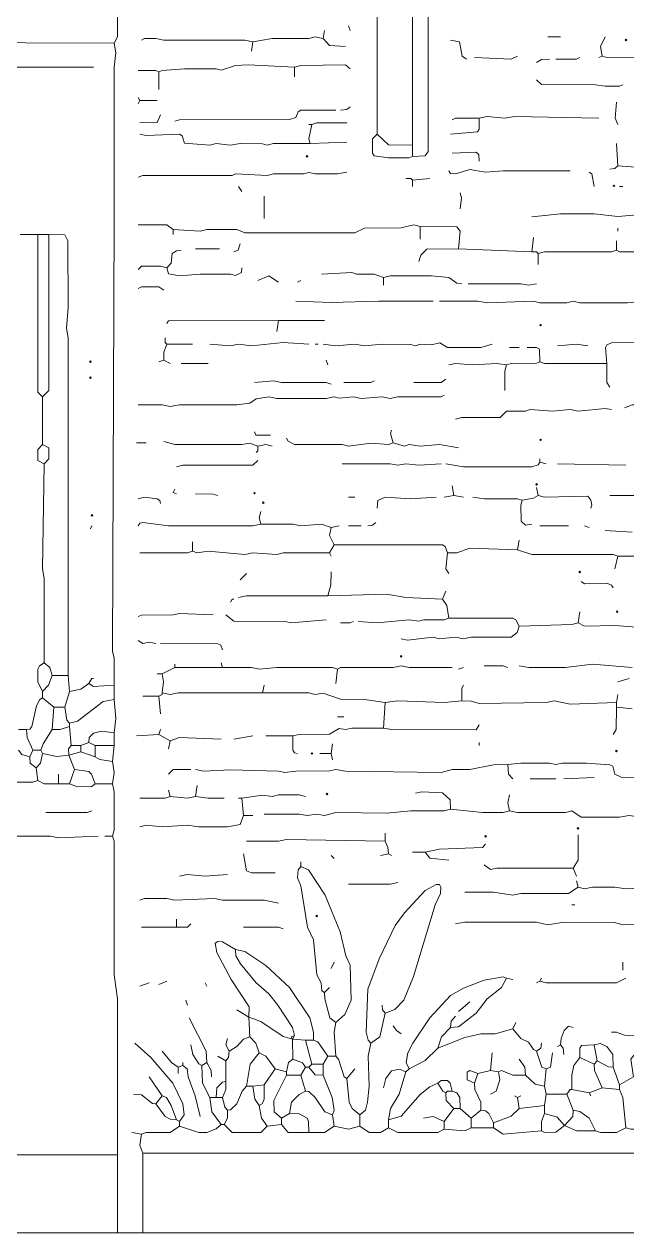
# Model space of a CAD drawing. Header units: millimetres. Extents: x 11 to 20000, y -4 to 8232.
# Drawn here: x 2581 to 4007, y -4 to 2858 of the extents above; entities that cross this region are included whole.
import ezdxf

# ---------------------------------------------------------------- set-up
doc = ezdxf.new("R2010")
doc.units = ezdxf.units.MM
for name, color, linetype, lineweight, true_color in [('ARCHITECTURE', 7, 'Continuous', 13, 0x000000), ('MASONRY_AND_ARCH', 7, 'Continuous', 13, 0x000000), ('PLANTING', 7, 'Continuous', 13, 0x000000)]:
    doc.layers.add(name, color=color, linetype=linetype, lineweight=lineweight, true_color=true_color)

msp = doc.modelspace()

# ---------------------------------------------------------------- linework, layer by layer
at = {"layer": 'ARCHITECTURE', "color": 7, "lineweight": 13, "true_color": 0x000000}
for points in [[(2794.11765, 2812.97161), (2801.65283, 2828.0543), (2801.65283, 2997.73756), (2797.88812, 3012.82025)], [(2794.11765, 2812.97161), (1953.2431, 2816.74208), (1938.15962, 2816.74208), (1923.07692, 2816.74208), (1621.41776, 2816.74208), (1598.79333, 2816.74208), (1210.40724, 2816.74208), (1191.55362, 2816.74208), (840.87489, 2816.73586), (822.02104, 2812.97783), (659.87941, 2812.82387), (648.56708, 2809.20034)], [(2794.11765, 2812.97161), (2797.88812, 2790.34717), (2794.12421, 2756.41029), (2794.11765, 2417.044), (2794.11765, 2398.19005), (2790.35373, 1372.54808), (2793.96934, 1357.46606), (2794.11765, 1293.36256)], [(2745.0983, 2756.41029), (1621.41776, 2756.4043), (1598.79333, 2752.63925), (1572.39819, 2756.41052), (1229.26086, 2756.4043), (1206.63643, 2752.63925), (1184.01199, 2756.4043), (1123.68032, 2752.63925), (976.62149, 2752.64548), (957.76765, 2756.40362), (916.28959, 2752.64548), (901.20656, 2756.26278), (837.10407, 2756.4043), (818.25045, 2752.64548), (795.62602, 2756.11425), (784.3138, 2752.78699), (720.2112, 2752.64548), (708.89898, 2756.41052)], [(2613.12217, 2360.48292), (2571.64378, 2360.48292)], [(2613.12217, 2360.48292), (2639.51708, 2360.48292)], [(2613.12217, 2360.48292), (2613.12217, 2107.84287), (2613.12217, 2085.21844), (2613.12217, 1987.17975), (2624.43439, 1975.86753)], [(2624.43439, 1975.86753), (2639.51731, 1990.95023), (2639.51708, 2360.48292)], [(2684.76595, 1315.98699), (2684.75939, 2115.38462), (2680.99548, 2138.00905), (2684.75939, 2187.02839), (2684.6181, 2345.39943), (2677.0767, 2359.27873), (2639.51708, 2360.48292)], [(2624.43439, 1975.86753), (2624.43439, 1862.74536)], [(2628.20486, 1817.49717), (2613.12217, 1825.04434), (2613.12217, 1832.57919), (2613.12217, 1851.43314), (2624.43439, 1862.74536)], [(2628.20486, 1817.49717), (2639.51731, 1828.80871), (2639.51731, 1847.66188), (2639.51731, 1855.19672), (2624.43439, 1862.74536)], [(2628.20486, 1346.15385), (2628.1983, 1546.00396), (2624.43439, 1568.62839), (2628.20486, 1817.49717)], [(2737.55656, 1662.89593), (2741.32704, 1670.43835)], [(2801.65939, 180.99548), (667.42081, 181.0017), (652.3379, 184.76527)], [(2801.65939, 180.99548), (2801.65939, -3.7707)], [(2861.99095, 184.76527), (7846.90894, 184.76527)], [(2861.99095, -3.7707), (2861.99095, 184.76527)], [(2801.65939, -3.7707), (2782.80543, -3.7707), (1251.88529, -3.7707), (1229.26086, -3.7707), (1025.64095, -3.7707), (980.39208, -3.7707), (961.53846, -3.7707), (614.63043, -3.7707)], [(2861.99095, -3.7707), (2824.28382, -3.7707), (2801.65939, -3.7707)], [(2861.99095, -3.7707), (2880.84491, -3.7707), (2907.23982, -3.7707), (3212.66968, -3.7707), (3235.29412, -3.7707), (3325.79186, -3.7707), (3348.41629, -3.7707), (3404.97738, -3.7707), (4615.38462, -3.7707)]]:
    msp.add_lwpolyline(points, dxfattribs=at)
for points in [[(2735.67115, 2058.82353), (2737.55656, 2060.70894), (2739.44197, 2058.82353), (2737.55656, 2056.93812)], [(2735.67115, 2021.11618), (2737.55656, 2023.00147), (2739.44197, 2021.11618), (2737.55656, 2019.23077)], [(2739.44197, 1694.94717), (2741.32726, 1696.83258), (2743.21267, 1694.94717), (2741.32726, 1693.06188)]]:
    msp.add_lwpolyline(points, close=True, dxfattribs=at)
at = {"layer": 'MASONRY_AND_ARCH', "color": 7, "lineweight": 13, "true_color": 0x000000}
for points in [[(3416.28959, 3061.84038), (3416.28959, 2598.03948)], [(3499.24581, 2571.64378), (3499.24581, 2590.49774), (3499.24581, 2639.51708), (3499.24581, 2892.15713), (3499.24581, 2907.23982)], [(3499.24593, 2545.24887), (3529.4052, 2546.45305), (3536.79842, 2556.56109), (3536.95328, 2620.66391), (3536.95328, 2631.97613), (3536.95328, 2647.05882), (3536.95328, 2895.9276), (3536.95328, 2907.23982)], [(3291.8552, 2843.13699), (3288.08439, 2824.28382)], [(3352.1871, 2843.13699), (3348.41629, 2854.44921)], [(3122.17195, 2816.74208), (3103.31833, 2820.50633), (2911.01063, 2820.51878), (2892.15679, 2824.2776), (2865.76833, 2824.13609), (2858.22048, 2820.51256)], [(3122.17195, 2816.74208), (3118.40113, 2794.11765)], [(3122.17195, 2816.74208), (3167.42081, 2824.13609), (3254.14774, 2824.43156), (3269.23077, 2828.04118), (3288.08439, 2824.28382)], [(3340.87489, 2805.42986), (3303.16742, 2807.68348), (3288.08439, 2824.28382)], [(3589.74367, 2820.51256), (3611.16369, 2816.58744), (3617.3362, 2782.81233), (3627.4509, 2775.26369)], [(3849.925, 2828.0543), (3819.75826, 2828.0543)], [(3947.9638, 2782.80543), (3944.34106, 2805.42986), (3955.50486, 2828.0543)], [(3646.30475, 2779.03495), (3733.03167, 2775.27059), (3748.11471, 2782.80543)], [(3838.61278, 2775.26369), (3887.62534, 2775.41143), (3895.17387, 2779.03495)], [(3947.9638, 2782.80543), (3940.42274, 2779.03495)], [(4057.31482, 2775.26369), (4042.23269, 2778.88722), (3959.27602, 2779.18269), (3947.9638, 2782.80543)], [(2899.69842, 2745.0983), (2892.15023, 2748.72104), (2850.67873, 2748.86878)], [(2899.69842, 2745.0983), (2907.24638, 2748.72104), (2960.03009, 2752.63303), (3035.44502, 2752.49152), (3046.75724, 2749.17115), (3080.69389, 2760.03326), (3110.85973, 2761.8526), (3220.21109, 2756.41052)], [(3220.21109, 2756.41052), (3235.29412, 2760.03326), (3340.87455, 2761.69785), (3352.1871, 2752.63925)], [(3220.21109, 2756.41052), (3220.21109, 2733.78609)], [(3823.52941, 2775.26369), (3804.67613, 2774.20735), (3793.36391, 2767.72274)], [(2899.69842, 2745.0983), (2899.69842, 2703.61991)], [(3996.98382, 2714.93213), (3989.43529, 2711.30939), (3955.50486, 2711.16165), (3932.88043, 2714.9259), (3804.67613, 2715.08676), (3793.36391, 2726.24434)], [(2854.44921, 2677.225), (2850.67873, 2684.76595)], [(2850.67873, 2669.68326), (2854.44921, 2677.225)], [(2895.9276, 2677.225), (2854.44921, 2677.225)], [(3352.1871, 2662.14152), (3344.63891, 2655.79842), (3329.56267, 2654.60057)], [(3981.90045, 2673.45373), (3979.33405, 2635.74661), (3985.67161, 2620.66391)], [(2903.469, 2643.28835), (2895.77296, 2625.63857), (2854.44921, 2624.43439)], [(3318.25045, 2654.60057), (3235.30068, 2654.44593), (3228.80916, 2650.67466), (3223.6198, 2636.94457), (3208.89887, 2632.12387), (2948.71821, 2631.96991), (2937.40566, 2628.20486)], [(3657.61697, 2635.74661), (3657.46233, 2609.35792), (3653.69152, 2603.01414), (3589.74367, 2598.03948)], [(3593.51425, 2631.97613), (3601.06244, 2635.59887), (3657.61697, 2635.74661)], [(3657.61697, 2635.74661), (3676.47059, 2639.36934), (3717.94864, 2635.75283), (3740.57308, 2639.51708), (3940.42274, 2635.74661)], [(3261.68937, 2620.66391), (3254.14774, 2620.66391)], [(3261.68937, 2620.66391), (3254.44389, 2586.72726), (3257.91855, 2575.41505)], [(3261.68937, 2620.66391), (3273.00158, 2624.28665), (3344.64548, 2624.43439)], [(3257.91855, 2575.41505), (3171.19163, 2575.40882), (3156.1086, 2571.94005), (3144.79638, 2575.26731), (3092.00611, 2575.40882), (3069.38167, 2571.64378), (3035.44502, 2575.40882), (3020.36199, 2571.94005), (2960.18473, 2576.61912), (2955.05509, 2594.11357), (2948.71131, 2597.88484), (2869.53269, 2594.26821), (2854.44921, 2598.03948)], [(3344.64548, 2579.18552), (3257.91855, 2575.41505)], [(3499.24593, 2545.24887), (3491.69774, 2541.62613), (3442.68484, 2541.48462), (3408.90294, 2546.45305), (3405.13201, 2552.79683), (3405.13201, 2586.72726), (3416.28959, 2598.03948)], [(3416.28959, 2598.03948), (3442.6914, 2572.84796), (3499.24581, 2571.64378)], [(3499.24593, 2545.24887), (3499.24581, 2571.64378)], [(3657.61697, 2533.93665), (3656.41256, 2549.01312), (3650.06878, 2555.3569), (3593.51425, 2552.79061)], [(3985.67161, 2522.62443), (3981.90045, 2575.41505)], [(4038.46154, 2518.85396), (4035.88824, 2466.06335), (4042.08428, 2424.58495), (4030.91357, 2406.93586), (3985.67161, 2403.15848), (3929.11052, 2409.35452), (3849.925, 2409.49604), (3782.05136, 2401.96052)], [(3985.67161, 2522.62443), (3978.12308, 2516.28066), (3966.81708, 2515.08269)], [(3985.67161, 2522.62443), (4038.46154, 2518.85396)], [(2850.67873, 2496.22952), (2861.99095, 2499.99378), (3073.15226, 2500), (3080.69389, 2503.77048), (3156.1086, 2500.00622), (3171.19163, 2503.62274), (3242.83552, 2503.91821), (3254.14774, 2507.3871), (3269.23077, 2503.91821), (3322.02104, 2503.7767), (3344.64548, 2507.54174)], [(3499.24593, 2488.68778), (3495.47511, 2492.45826), (3484.1629, 2492.45826)], [(3499.24593, 2488.68778), (3540.72398, 2492.45826)], [(3872.54943, 2511.31222), (3714.17805, 2511.306), (3672.69977, 2507.54796), (3634.99253, 2513.88484), (3601.05588, 2503.77738), (3589.89842, 2504.96844), (3585.97285, 2511.31222)], [(3917.7983, 2507.54174), (3924.14174, 2503.61584), (3929.11052, 2473.60509)], [(3095.7767, 2462.29287), (3088.23529, 2473.60509)], [(3499.24593, 2488.68778), (3499.24593, 2473.60509)], [(3996.98382, 2473.60509), (3989.44152, 2473.60509)], [(3148.56719, 2450.98066), (3148.56719, 2398.19005)], [(3612.3681, 2420.81448), (3615.84242, 2447.20939), (3612.3681, 2458.52161)], [(2850.67873, 2383.10735), (2918.55204, 2382.95271), (2933.63507, 2371.79514)], [(2933.63507, 2371.79514), (2997.73756, 2368.03699), (3012.82059, 2371.6474), (3084.46448, 2371.6405), (3103.31833, 2364.26029), (3363.49932, 2364.26029), (3386.12376, 2375.41097), (3472.85068, 2375.71403), (3503.01652, 2383.09423), (3518.09955, 2379.33609)], [(3608.59729, 2326.54627), (3612.21346, 2368.02387), (3604.81991, 2378.13201), (3518.09955, 2379.33609)], [(3518.09955, 2349.1707), (3518.09955, 2379.33609)], [(3985.67161, 2375.56561), (3985.67161, 2368.02387)], [(2933.63507, 2360.48292), (2933.63507, 2371.79514)], [(3785.82161, 2352.94118), (3782.05136, 2319.00452)], [(2918.55204, 2281.2974), (2928.66007, 2292.60962), (2931.06878, 2315.08552), (2941.17647, 2321.71867), (2952.48869, 2322.775)], [(3042.98643, 2326.54627), (2986.42534, 2326.54627)], [(3092.00611, 2337.85848), (3087.17896, 2322.92964), (3076.92308, 2319.00452)], [(3608.59729, 2326.54627), (3533.18258, 2325.34208), (3519.29751, 2311.46278), (3514.32873, 2296.38009)], [(3608.59729, 2326.54627), (3782.05136, 2319.00452)], [(3797.13382, 2315.23405), (3793.36391, 2319.00452), (3782.05136, 2319.00452)], [(3797.13382, 2315.23405), (3812.21719, 2318.9983), (3970.58824, 2319.15226), (3981.90045, 2322.775)], [(3981.90045, 2322.775), (3981.90045, 2345.39943)], [(4204.37364, 2322.775), (4193.06143, 2319.15226), (4140.27149, 2316.4319), (4106.33484, 2318.9983), (4091.25147, 2315.38869), (4072.39819, 2318.9983), (3989.44842, 2319.15226), (3981.90045, 2322.775)], [(3797.13382, 2288.83835), (3797.13382, 2315.23405)], [(2918.55204, 2281.2974), (2903.469, 2284.92014), (2858.22704, 2284.91324), (2850.67873, 2277.52613)], [(2918.55204, 2281.2974), (2922.4776, 2267.4181), (2948.71787, 2262.44344), (2997.73756, 2266.20769), (3069.38167, 2266.06618), (3080.69389, 2262.73959), (3095.47387, 2270.13292), (3095.7767, 2281.2974)], [(3133.48416, 2251.13122), (3159.87941, 2262.2819), (3182.50385, 2247.36075)], [(3284.3138, 2266.21391), (3355.95769, 2269.83744), (3367.26991, 2266.36165), (3408.74819, 2266.06618), (3431.37262, 2258.67296)], [(3616.13869, 2243.58948), (3604.82647, 2244.79367), (3585.97285, 2258.51833), (3544.4948, 2262.2957), (3446.45543, 2262.43722), (3431.37262, 2258.67296)], [(2911.01063, 2228.50679), (2899.69808, 2235.89389), (2858.22704, 2235.90079), (2850.67873, 2232.27726)], [(3227.75271, 2247.36075), (3235.29412, 2251.13122)], [(3431.37262, 2239.819), (3431.37262, 2258.67296)], [(3631.22172, 2243.58948), (3755.65611, 2243.58326), (3774.50973, 2239.8259), (3793.36391, 2243.58948)], [(3223.9819, 2202.11188), (3306.93824, 2199.53857), (3420.06041, 2202.11165), (3438.91403, 2202.11165), (3548.26538, 2202.11165)], [(4095.02262, 2198.34061), (4046.0026, 2202.10566), (4008.29604, 2198.34683), (3895.17387, 2198.34683), (3880.0905, 2201.95724), (3865.00713, 2198.48835), (3800.90498, 2198.34683), (3785.82161, 2201.96414), (3676.47059, 2198.34061), (3653.84615, 2202.11165), (3563.34842, 2202.11165)], [(3182.50385, 2156.86278), (2922.4776, 2155.66505), (2918.55204, 2149.32127)], [(3178.73303, 2130.46731), (3182.50385, 2156.86278)], [(3182.50385, 2156.86278), (3212.66968, 2156.86278), (3291.8552, 2156.86278)], [(2911.01063, 2062.594), (2911.15882, 2081.44796), (2918.55204, 2100.30192)], [(2914.78122, 2115.38462), (2914.78122, 2104.0724), (2918.55204, 2100.30192)], [(2978.88394, 2100.30192), (2918.55204, 2100.30192)], [(3020.36199, 2100.30192), (3069.38167, 2096.53066), (3088.23529, 2100.14729), (3118.40113, 2096.67839), (3193.81606, 2104.06618), (3254.14774, 2100.30192)], [(3276.77217, 2100.30192), (3269.23077, 2100.30192)], [(3687.78281, 2100.30192), (3661.38756, 2092.76018), (3582.20204, 2092.91482), (3564.18416, 2103.70373), (3544.4948, 2098.63032), (3518.09955, 2100.15419), (3506.78733, 2096.82692), (3495.47511, 2100.01256), (3427.60181, 2100.2957), (3386.12376, 2096.53688), (3363.49932, 2100.30192), (3318.25045, 2096.53688), (3288.08439, 2100.30192)], [(3751.88529, 2092.76018), (3729.26086, 2092.76018)], [(3800.90498, 2058.82353), (3799.70045, 2088.83507), (3793.35701, 2092.60554), (3770.73914, 2092.76018)], [(3842.38269, 2096.53066), (3887.63156, 2100.14729), (3914.02715, 2096.53066)], [(3959.27602, 2055.05305), (3955.80826, 2092.75396), (3959.43066, 2099.24548), (3970.58824, 2103.92398), (4166.66708, 2104.06618), (4181.74921, 2100.30192)], [(2911.01063, 2062.594), (2899.69842, 2058.82353)], [(2911.01063, 2062.594), (2926.09344, 2055.05305)], [(3299.39661, 2051.28179), (3295.62602, 2062.594)], [(2952.48869, 2055.05305), (3016.59118, 2055.05305)], [(3585.97285, 2051.28179), (3601.05588, 2055.05305), (3642.53394, 2051.28179), (3699.09502, 2054.89842), (3721.71946, 2051.28179)], [(3717.94864, 1990.95023), (3718.09672, 2036.1991), (3721.71946, 2051.28179)], [(3800.90498, 2058.82353), (3793.35701, 2055.20079), (3733.03167, 2054.90532), (3721.71946, 2051.28179)], [(3959.27602, 2055.05305), (3812.21719, 2055.05928), (3800.90498, 2058.82353)], [(3959.27602, 2055.05305), (3959.43066, 2009.80419), (3966.81708, 1998.49197)], [(3306.93824, 2006.03292), (3295.62568, 2009.65645), (3190.04525, 2009.81041), (3171.19163, 2013.56844), (3125.94276, 2009.80419)], [(3337.10407, 2009.80419), (3401.2, 2009.95192), (3408.74819, 2013.57466)], [(3503.01652, 2009.80419), (3567.11889, 2009.95882), (3578.43145, 2017.34514)], [(2850.67873, 1957.01357), (2907.23982, 1956.86584), (2926.09344, 1953.2431), (2948.71787, 1957.00735), (3084.46448, 1957.16131), (3114.63054, 1960.93869), (3129.71335, 1970.89219), (3159.87941, 1975.7129), (3178.73303, 1972.10249), (3295.62602, 1972.10249), (3314.47964, 1975.7129), (3325.79186, 1972.244), (3359.72851, 1975.57127), (3378.58213, 1972.09627), (3427.60181, 1975.86131), (3446.45543, 1972.10939), (3465.30928, 1975.86131), (3567.11267, 1976.01527), (3574.66063, 1979.63801)], [(3970.58824, 1945.70136), (3955.50486, 1948.27398), (3891.40271, 1941.944), (3872.54943, 1945.69514), (3831.07048, 1942.08552), (3778.28054, 1945.55362), (3766.96833, 1942.07862), (3721.86753, 1941.5621), (3706.63643, 1927.00204), (3616.13869, 1926.84118), (3601.05588, 1923.07692)], [(4057.31482, 1957.01357), (4019.60826, 1956.86516), (4000.75373, 1949.47183)], [(3125.94276, 1892.91075), (3129.41708, 1885.07353), (3163.65, 1885.3698)], [(3453.99706, 1866.51584), (3447.65328, 1889.13337), (3450.22624, 1896.68201)], [(2846.90826, 1866.51584), (2869.53269, 1866.51584)], [(3133.48416, 1858.9741), (3114.63054, 1866.3612), (3095.7767, 1862.75158), (2937.40566, 1862.75158), (2911.01063, 1870.28631)], [(3133.48416, 1858.9741), (3152.33778, 1862.73224), (3167.42081, 1858.9741)], [(3201.35747, 1877.82805), (3205.28303, 1870.42794), (3220.21109, 1862.89378), (3333.33326, 1862.73914), (3348.41629, 1859.27036), (3401.20656, 1866.3681), (3442.6845, 1862.75226), (3453.99706, 1866.51584)], [(3608.59729, 1855.20362), (3563.34842, 1862.73914), (3518.09955, 1858.98722), (3491.7043, 1862.59762), (3480.39208, 1859.27036), (3453.99706, 1866.51584)], [(3129.71335, 1843.8914), (3133.48416, 1847.66188), (3133.48416, 1858.9741)], [(2941.17647, 1809.95475), (2956.2595, 1813.71968), (3122.16538, 1813.87986), (3133.48416, 1825.03744)], [(3333.33326, 1817.49717), (3446.45543, 1817.49027), (3465.30928, 1813.73835), (3484.1629, 1817.49027), (3514.32873, 1814.02149), (3567.11923, 1817.49717)], [(3800.90498, 1821.26697), (3796.97986, 1814.77477), (3782.05136, 1809.96097), (3619.9095, 1809.96097), (3578.43145, 1817.49717)], [(3800.90498, 1821.26697), (3800.90498, 1828.80871)], [(3815.98835, 1817.49717), (3800.90498, 1821.26697)], [(4004.52489, 1813.72455), (3842.38269, 1817.49717)], [(2941.17647, 1745.85124), (2933.63507, 1749.62387), (2937.40566, 1757.16346)], [(2986.42534, 1745.85124), (3027.90339, 1745.70419), (3039.21561, 1742.08145)], [(3597.28507, 1742.08145), (3593.51425, 1764.70588)], [(3797.13382, 1742.08145), (3793.36391, 1760.93609)], [(2903.469, 1723.22681), (2902.26482, 1730.62149), (2895.92104, 1734.38575), (2865.76143, 1738.30407), (2850.67873, 1734.53903)], [(3348.41629, 1738.31165), (3363.49932, 1738.31165)], [(3555.80701, 1738.31165), (3495.47511, 1734.53903), (3435.14321, 1738.16324), (3417.49412, 1730.61459), (3416.28959, 1711.91459)], [(3597.28507, 1742.08145), (3574.66063, 1738.31165)], [(3597.28507, 1742.08145), (3619.9095, 1738.31165)], [(3759.42692, 1730.76923), (3748.11437, 1734.39197), (3668.92919, 1734.54593), (3642.53394, 1738.31165)], [(3759.42692, 1730.76923), (3755.80419, 1719.45701), (3756.86063, 1681.75057), (3766.96833, 1671.64174), (3782.05136, 1674.20814)], [(3797.13382, 1742.08145), (3785.82161, 1735.59615), (3759.42692, 1730.76923)], [(3797.13382, 1742.08145), (3812.21719, 1738.31652), (3914.02093, 1740.72817), (3921.42036, 1730.76923), (3924.14174, 1719.46391), (3921.56821, 1711.91459)], [(3966.81708, 1742.08145), (4061.08597, 1742.08145)], [(3141.02557, 1674.20814), (3137.26154, 1689.29016), (3141.02557, 1704.375)], [(3141.02557, 1674.20814), (3122.17195, 1670.44321), (2922.32285, 1670.44321), (2861.99095, 1677.97172), (2854.60407, 1676.78077), (2850.67873, 1670.43835)], [(3141.02557, 1674.20814), (3216.4405, 1674.06041), (3235.29412, 1670.43835), (3284.3138, 1674.05351), (3306.93824, 1666.66572)], [(3314.47964, 1625.18948), (3303.3155, 1647.81391), (3306.93824, 1666.66572)], [(3306.93824, 1666.66572), (3325.79186, 1670.43835)], [(3348.41629, 1670.43835), (3378.58213, 1670.43835)], [(3393.66516, 1670.43835), (3404.97081, 1671.63552), (3412.51878, 1677.97794)], [(3868.77828, 1670.43835), (3800.90498, 1670.43835)], [(3917.7983, 1666.66572), (3906.48609, 1670.43835)], [(2978.88394, 1632.72907), (2978.88394, 1610.10464)], [(3751.88529, 1636.5017), (3748.11471, 1613.87726)], [(3955.50486, 1659.12613), (4019.60826, 1655.35351)], [(2978.88394, 1610.10464), (2967.57138, 1606.34106), (2854.44921, 1606.33484)], [(3303.16742, 1606.33484), (3193.81606, 1606.32862), (3178.73303, 1602.71833), (3122.17195, 1606.32862), (3103.31833, 1602.71833), (3016.59118, 1610.09977), (2990.19615, 1606.48948), (2978.88394, 1610.10464)], [(3303.16742, 1606.33484), (3314.47964, 1625.18948)], [(3306.93824, 1598.79242), (3303.16742, 1606.33484)], [(3582.20204, 1606.33484), (3577.2336, 1621.26357), (3570.88326, 1625.03416), (3314.47964, 1625.18948)], [(3585.97285, 1557.31618), (3578.5862, 1568.62839), (3582.20204, 1606.33484)], [(3582.20204, 1606.33484), (3604.82647, 1606.48326), (3634.99253, 1617.49932), (3748.11471, 1613.87726)], [(3985.67161, 1598.79242), (3974.35871, 1602.55814), (3782.05136, 1602.7121), (3748.11471, 1613.87726)], [(3978.1293, 1568.62839), (3985.67161, 1598.79242)], [(4087.48156, 1598.79242), (3985.67161, 1598.79242)], [(3092.00611, 1542.23133), (3107.08891, 1557.31618)], [(3299.39661, 1504.52489), (3306.79016, 1530.91912), (3306.93824, 1561.08597)], [(3974.35939, 1523.37952), (3970.4336, 1529.87036), (3959.27602, 1534.54333), (3906.49231, 1533.16719), (3898.94378, 1538.46154)], [(3069.38167, 1489.44287), (3073.15226, 1496.98247), (3076.92308, 1496.98247)], [(3088.23529, 1500.75509), (3107.08891, 1504.51867), (3299.39661, 1504.52489)], [(3570.88982, 1496.98247), (3484.1629, 1500.90215), (3438.91403, 1508.28982), (3299.39661, 1504.52489)], [(3570.88982, 1496.98247), (3578.43145, 1515.8371)], [(3570.88982, 1496.98247), (3581.00441, 1481.90045), (3585.97285, 1451.7336)], [(2850.67873, 1455.50622), (2858.22704, 1459.12828), (2933.63507, 1459.42376), (2948.71787, 1463.04095), (3027.90339, 1459.27602)], [(3891.40271, 1440.42138), (3895.17387, 1466.81844)], [(3295.62602, 1447.9638), (3212.66968, 1440.71833), (3197.58665, 1444.1871), (3076.92308, 1444.34729), (3058.06946, 1459.27602)], [(3359.72851, 1444.194), (3352.18054, 1440.5698), (3329.56267, 1440.42138)], [(3371.04072, 1444.194), (3416.28959, 1440.42828), (3491.7043, 1447.81606), (3514.32873, 1444.48948), (3525.64095, 1447.81606), (3574.66063, 1448.11154), (3585.97285, 1451.7336)], [(3472.85068, 1402.71493), (3487.93371, 1399.24061), (3548.26538, 1406.47229), (3563.34842, 1402.86267), (3601.05588, 1406.47986), (3619.9095, 1402.72738), (3638.76312, 1406.47229), (3733.03167, 1406.64005), (3746.91686, 1417.79695), (3751.88529, 1432.88179)], [(3585.97285, 1451.7336), (3736.80215, 1451.58032), (3744.19581, 1447.80916), (3751.88529, 1432.88179)], [(3891.40271, 1440.42138), (3876.31934, 1436.79932), (3751.88529, 1432.88179)], [(3891.40271, 1440.42138), (3906.48609, 1433.02952), (3978.1293, 1434.5526), (4049.77376, 1429.10916)], [(2892.15679, 1391.40271), (2877.07364, 1394.87704), (2861.99095, 1391.56357), (2850.67873, 1398.94514)], [(3050.52783, 1376.3207), (3046.6026, 1387.4776), (3039.21561, 1391.24808), (2903.469, 1391.40271)], [(3046.75724, 1346.15385), (3050.52783, 1334.84163)], [(2907.23982, 1319.75962), (2895.9276, 1319.75962)], [(2937.40566, 1334.84163), (2907.23982, 1319.75962)], [(2907.23982, 1274.51075), (2910.99751, 1300.90498), (2907.23982, 1319.75962)], [(2937.40566, 1334.84163), (2937.40566, 1342.38405)], [(2937.40566, 1334.84163), (3050.52783, 1334.84163)], [(3050.52783, 1334.84163), (3118.40113, 1334.69389), (3137.25498, 1331.07183), (3178.73303, 1334.83541), (3310.70882, 1334.83541), (3322.02104, 1331.07183)], [(3318.25045, 1297.13518), (3322.02104, 1331.07183)], [(3593.51425, 1334.84163), (3491.7043, 1334.84785), (3472.85068, 1338.59898), (3453.99706, 1334.84785), (3329.56923, 1334.69389), (3322.02104, 1331.07183)], [(3608.59729, 1331.07183), (3619.9095, 1334.84163)], [(3725.49027, 1334.84163), (3714.17771, 1338.46437), (3668.92919, 1338.61143)], [(3751.88529, 1338.61143), (3774.50973, 1334.84785), (3861.23722, 1334.84785), (3925.33937, 1342.37647), (4019.60826, 1334.84163)], [(3148.56719, 1293.36256), (3144.79638, 1274.51075)], [(3619.9095, 1293.36256), (3616.28676, 1285.81538), (3616.13869, 1255.65611)], [(4012.06595, 1308.4474), (3985.67161, 1300.90498)], [(2899.69842, 1266.96833), (2861.99095, 1266.96833)], [(2907.23982, 1274.51075), (2907.23982, 1270.73812), (2899.69842, 1266.96833)], [(2903.469, 1225.48925), (2899.69842, 1266.96833)], [(2907.23982, 1274.51075), (2926.09344, 1270.89344), (2944.94729, 1274.50385), (3144.79638, 1274.51075)], [(3435.14321, 1251.88631), (3386.12376, 1259.27885), (3329.56267, 1259.57432), (3288.08439, 1274.36233), (3269.23077, 1271.03507), (3254.14774, 1274.50385), (3144.79638, 1274.51075)], [(3981.90045, 1251.88631), (3985.67161, 1270.73812)], [(3435.14321, 1251.88631), (3431.37262, 1191.5526)], [(3435.14321, 1251.88631), (3465.30928, 1255.64989), (3574.66063, 1251.88631), (3616.13869, 1255.65611)], [(3981.90045, 1251.88631), (3872.54943, 1248.12059), (3834.84163, 1255.64921), (3815.98835, 1251.89118), (3657.61697, 1249.31233), (3638.76312, 1255.50837), (3616.13869, 1255.65611)], [(3981.90045, 1240.5741), (3981.74581, 1187.78281), (3974.35939, 1176.47059)], [(3981.90045, 1240.5741), (3981.90045, 1251.88631)], [(3981.90045, 1240.5741), (4019.60826, 1236.80147)], [(3322.02104, 1217.94966), (3337.10407, 1217.94966)], [(2899.69842, 1176.47059), (2846.90826, 1172.70079)], [(2899.69842, 1176.47059), (2903.469, 1187.78281)], [(2899.69842, 1176.47059), (2926.09344, 1161.38857)], [(3431.37262, 1191.5526), (3355.95769, 1191.40554), (3340.87489, 1187.79525), (3325.79186, 1190.34921), (3303.16742, 1176.62523), (3231.5233, 1176.32285), (3216.4405, 1172.70079)], [(3657.61697, 1199.09502), (3650.37805, 1187.48665), (3450.22624, 1187.78903), (3431.37262, 1191.5526)], [(2926.09344, 1161.38857), (2922.32285, 1142.53394)], [(2926.09344, 1161.38857), (2948.71787, 1168.9233), (3046.75724, 1165.15837)], [(3076.92308, 1165.15837), (3122.17195, 1172.70079)], [(3152.33778, 1172.70079), (3216.4405, 1172.70079)], [(3227.75271, 1131.22172), (3220.35916, 1132.42658), (3216.59525, 1138.769), (3216.4405, 1172.70079)], [(3310.70882, 1153.84615), (3306.93824, 1131.22172)], [(3657.61697, 1157.61595), (3657.61697, 1150.07636)], [(3306.93824, 1131.22172), (3280.54299, 1131.22172)], [(3306.93824, 1131.22172), (3310.70882, 1116.13971)], [(2922.32285, 1082.20305), (2933.64163, 1093.35995), (2975.11312, 1093.51527)], [(2986.42534, 1093.51527), (3005.27896, 1089.74955), (3069.38167, 1092.31663), (3182.50385, 1089.59559), (3197.58665, 1085.97907), (3223.9819, 1089.73778), (3303.16742, 1089.89106), (3318.25045, 1093.50769), (3340.87489, 1089.74955), (3567.11923, 1085.97907), (3593.51425, 1093.36686), (3634.99253, 1093.66233), (3691.55362, 1104.67907), (3725.49027, 1104.82749)], [(4098.79378, 1074.66063), (3993.21267, 1074.80905), (3978.28428, 1082.35011), (3973.15464, 1100.90158), (3966.81086, 1104.67217), (3910.256, 1108.59729), (3853.69491, 1108.44955), (3838.61278, 1104.83993), (3823.52941, 1108.44955), (3755.65611, 1108.59106), (3725.49027, 1104.82749)], [(3736.80249, 1070.89084), (3726.69446, 1082.20305), (3725.49027, 1104.82749)], [(3838.61278, 1070.89084), (3778.28054, 1070.89084)], [(3857.46606, 1070.89084), (3929.11052, 1074.66063)], [(2922.32285, 1044.49378), (2926.09344, 1029.41176)], [(2986.42534, 1029.41176), (2990.19615, 1055.806)], [(3246.60633, 1029.41176), (3231.5233, 1033.1767), (3182.50385, 1033.0345), (3167.42081, 1029.41799), (3144.79638, 1032.88609), (3095.7767, 1025.64197)], [(3589.74367, 999.24491), (3588.53925, 1021.86934), (3570.88982, 1038.47036), (3521.87036, 1040.71776), (3506.78733, 1036.95419)], [(3729.26086, 995.47511), (3725.49027, 1014.32975), (3729.26086, 1033.18156)], [(2854.44921, 1025.64197), (2914.78122, 1025.78903), (2926.09344, 1029.41176)], [(2986.42534, 1029.41176), (2967.57172, 1025.64197), (2926.09344, 1029.41176)], [(3054.29864, 1025.64197), (3024.13281, 1025.64197), (3016.59118, 1025.64197), (2986.42534, 1029.41176)], [(3088.23529, 1025.64197), (3095.7767, 1025.64197)], [(3099.54751, 984.1629), (3095.7767, 1025.64197)], [(3099.54751, 984.1629), (3091.85147, 962.74333), (3061.84005, 957.91572), (2993.96674, 957.91572), (2967.57172, 961.53846), (2907.23982, 957.77353), (2869.53269, 961.53846), (2854.44921, 957.76867)], [(3099.54751, 984.1629), (3122.17195, 984.1629)], [(3148.56719, 987.93269), (3231.5233, 987.92783), (3250.37715, 984.17534), (3273.00158, 987.92647), (3291.8552, 984.17534), (3318.25045, 991.5569), (3438.91403, 990.03371), (3495.47511, 995.32738), (3574.66063, 995.62285), (3589.74367, 999.24491)], [(3589.74367, 999.24491), (3665.15837, 991.71018), (3714.17805, 991.85238), (3729.26086, 995.47511)], [(3729.26086, 995.47511), (3748.11471, 991.71018), (3861.23722, 991.71018), (3876.31934, 995.17274), (3898.94378, 980.54638), (3989.44152, 980.39796), (4012.06595, 984.1629), (4038.46154, 980.3931)], [(3107.08891, 923.83201), (3182.50385, 923.97907), (3201.35747, 927.60181), (3435.14321, 923.83201)], [(3435.14321, 942.68382), (3435.14321, 923.83201)], [(3435.14321, 923.83201), (3441.62851, 908.74717), (3442.68484, 893.66516)], [(3672.69977, 916.28959), (3665.15181, 908.90249), (3563.34842, 904.82964), (3529.41176, 897.43495)], [(3880.0905, 859.72851), (3891.24808, 878.58314), (3891.40271, 938.91403)], [(3306.93824, 889.89536), (3314.47964, 882.35294)], [(3423.831, 889.89536), (3442.68484, 893.66516)], [(3450.22624, 889.89536), (3442.68484, 893.66516)], [(3529.41176, 897.43495), (3499.24593, 897.43495)], [(3585.97285, 878.58314), (3540.72398, 883.55781), (3529.41176, 897.43495)]]:
    msp.add_lwpolyline(points, dxfattribs=at)
for points in [[(4002.63948, 2820.51278), (4004.52489, 2822.39819), (4006.41029, 2820.51278), (4004.52489, 2818.62749)], [(3248.49174, 2545.24887), (3250.37704, 2547.13428), (3252.26244, 2545.24887), (3250.37704, 2543.36346)], [(3974.35894, 2475.49016), (3976.24434, 2477.37557), (3978.12975, 2475.49016), (3976.24434, 2473.60486)], [(3800.90498, 2145.55057), (3802.79038, 2147.43586), (3804.67568, 2145.55057), (3802.79038, 2143.66516)], [(3800.90498, 1874.05735), (3802.79038, 1875.94265), (3804.67568, 1874.05735), (3802.79038, 1872.17195)], [(3124.05735, 1747.73756), (3125.94265, 1749.62296), (3127.82805, 1747.73756), (3125.94265, 1745.85215)], [(3791.47817, 1768.47658), (3793.36346, 1770.36199), (3795.24887, 1768.47658), (3793.36346, 1766.59129)], [(3144.79638, 1725.11312), (3146.68179, 1726.99853), (3148.56708, 1725.11312), (3146.68179, 1723.22771)], [(3893.28812, 1561.08597), (3895.17342, 1562.97138), (3897.05882, 1561.08597), (3895.17342, 1559.20057)], [(3981.90045, 1466.81753), (3983.78586, 1468.70283), (3985.67115, 1466.81753), (3983.78586, 1464.93213)], [(3470.96527, 1361.23676), (3472.85068, 1363.12217), (3474.73609, 1361.23676), (3472.85068, 1359.35147)], [(3259.80396, 1131.22172), (3261.68925, 1133.10713), (3263.57466, 1131.22172), (3261.68925, 1129.33631)], [(3980.01505, 1136.87783), (3981.90045, 1138.76324), (3983.78586, 1136.87783), (3981.90045, 1134.99242)], [(3295.6259, 1035.06787), (3297.51131, 1036.95328), (3299.39672, 1035.06787), (3297.51131, 1033.18247)], [(3889.51731, 953.99695), (3891.40271, 955.88235), (3893.28812, 953.99695), (3891.40271, 952.11165)], [(3670.81448, 935.14333), (3672.69989, 937.02862), (3674.58518, 935.14333), (3672.69989, 933.25792)]]:
    msp.add_lwpolyline(points, close=True, dxfattribs=at)
at = {"layer": 'PLANTING', "color": 7, "lineweight": 13, "true_color": 0x000000}
for points in [[(2628.20486, 1346.15385), (2617.04751, 1338.60656), (2613.27704, 1331.07183), (2613.27048, 1300.90498), (2624.43439, 1278.28054)], [(2628.20486, 1346.15385), (2642.08405, 1334.84163), (2647.05882, 1315.98699)], [(2624.43439, 1278.28054), (2638.46109, 1293.36256), (2647.05882, 1315.98699)], [(2684.76595, 1315.98699), (2647.05882, 1315.98699)], [(2684.76595, 1315.98699), (2688.53722, 1278.28054)], [(2733.78609, 1297.13518), (2714.93213, 1283.2552), (2688.53722, 1278.28054)], [(2733.78609, 1297.13518), (2741.32704, 1308.4474), (2745.0983, 1308.4474)], [(2733.78609, 1297.13518), (2745.0983, 1289.7474), (2794.11765, 1293.36256)], [(2794.11765, 1259.4259), (2794.11765, 1293.36256)], [(2586.72726, 1187.78281), (2594.12726, 1188.98767), (2598.93405, 1195.33009), (2610.40113, 1244.34389), (2617.94253, 1259.27262), (2624.43439, 1263.19853)], [(2624.43439, 1263.19853), (2624.43439, 1278.28054)], [(2650.8293, 1240.5741), (2624.43439, 1263.19853)], [(2688.53722, 1278.28054), (2677.225, 1240.5741)], [(2794.11765, 1259.4259), (2767.72274, 1254.46505), (2707.39038, 1207.83462), (2688.53722, 1202.86482)], [(2794.11765, 1259.4259), (2797.88812, 1214.17704), (2794.11765, 1180.24038)], [(2650.8293, 1240.5741), (2647.05882, 1187.78281)], [(2650.8293, 1240.5741), (2677.225, 1240.5741)], [(2688.53722, 1202.86482), (2682.19321, 1210.41414), (2677.225, 1240.5741)], [(2688.53722, 1195.32523), (2688.53722, 1202.86482)], [(2586.72726, 1187.78281), (2567.8733, 1187.78281)], [(2586.72726, 1187.78281), (2587.78326, 1168.92817), (2601.80995, 1138.76414)], [(2620.66391, 1138.76414), (2625.63857, 1153.84615), (2647.05882, 1187.78281)], [(2688.53722, 1195.32523), (2665.91278, 1187.93054), (2647.05882, 1187.78281)], [(2688.53722, 1195.32523), (2692.30769, 1150.07636)], [(2794.11765, 1180.24038), (2763.95147, 1184.00611), (2745.0983, 1179.04321), (2734.99038, 1168.92817), (2733.78609, 1157.61595)], [(2794.11765, 1180.24038), (2794.11765, 1150.07636)], [(2686.65158, 1127.45192), (2685.8224, 1142.52704), (2692.30769, 1150.07636)], [(2714.93213, 1150.07636), (2692.30769, 1150.07636)], [(2714.93213, 1150.07636), (2733.78609, 1157.61595)], [(2714.93213, 1150.07636), (2714.93213, 1134.99152)], [(2748.86878, 1150.07636), (2733.78609, 1157.61595)], [(2794.11765, 1150.07636), (2748.86878, 1150.07636)], [(2748.86878, 1150.07636), (2748.86878, 1123.6793)], [(2790.34717, 1112.36708), (2794.11765, 1150.07636)], [(2594.26821, 1123.6793), (2575.5629, 1128.65532), (2567.8733, 1138.76414)], [(2594.26821, 1123.6793), (2601.80995, 1138.76414)], [(2594.26821, 1123.6793), (2595.47251, 1108.59729), (2609.3517, 1097.28507)], [(2601.80995, 1138.76414), (2620.66391, 1138.76414)], [(2609.3517, 1097.28507), (2619.45962, 1108.59729), (2624.43439, 1131.22172)], [(2620.66391, 1138.76414), (2624.43439, 1131.22172)], [(2686.65158, 1127.45192), (2658.37104, 1123.82771), (2624.43439, 1131.22172)], [(2686.65158, 1127.45192), (2714.93213, 1134.99152)], [(2686.65158, 1127.45192), (2699.84943, 1093.51527)], [(2748.86878, 1123.6793), (2714.93213, 1134.99152)], [(2790.34717, 1112.36708), (2760.181, 1117.19536), (2748.86878, 1123.6793)], [(2609.3517, 1097.28507), (2613.12217, 1067.11821)], [(2699.84943, 1093.51527), (2688.53722, 1059.57862)], [(2699.84943, 1093.51527), (2733.77952, 1088.54548), (2740.27104, 1082.19548), (2748.86878, 1059.57862)], [(2790.34717, 1112.36708), (2794.11765, 1085.97285), (2790.34717, 1059.57862)], [(2556.56109, 1063.34842), (2601.80995, 1063.49615), (2613.12217, 1067.11821)], [(2662.14152, 1059.57862), (2628.20486, 1059.72636), (2613.12217, 1067.11821)], [(2662.14152, 1082.20305), (2662.14152, 1059.57862)], [(2688.53722, 1059.57862), (2662.14152, 1059.57862)], [(2748.86878, 1059.57862), (2741.32048, 1053.23416), (2707.39038, 1052.18394), (2688.53722, 1059.57862)], [(2790.34717, 1059.57862), (2748.86878, 1059.57862)], [(2790.34717, 1059.57862), (2794.11765, 1040.72398), (2794.11109, 950.22624), (2790.34717, 935.14423)], [(2631.97613, 991.70532), (2730.01482, 991.71018), (2741.32704, 995.47511)], [(2541.47839, 938.91403), (2556.56109, 935.29129), (2643.28835, 935.13733), (2662.14152, 931.37851), (2756.41052, 935.14423)], [(2771.49321, 935.14423), (2790.34717, 935.14423)], [(2801.65939, 180.99548), (2801.65283, 550.52885), (2794.12421, 607.08993), (2794.11109, 923.83201), (2790.34717, 935.14423)], [(3099.54751, 893.66516), (3107.24355, 853.24321), (3118.40113, 848.56471), (3174.96222, 848.41629)], [(3291.8552, 565.61086), (3285.51143, 569.53597), (3283.25747, 588.23529), (3273.15633, 607.08993), (3265.31176, 690.04525), (3251.42704, 720.2121), (3235.14604, 818.24943), (3227.9009, 837.10407), (3228.80882, 855.95113), (3235.29412, 863.4983)], [(3235.29412, 863.4983), (3235.29412, 874.81052)], [(3318.25045, 493.96776), (3339.81855, 512.81957), (3354.90781, 546.75622), (3352.03903, 629.71437), (3341.931, 652.3388), (3328.50667, 708.89989), (3292.75034, 795.625), (3253.99955, 855.80339), (3235.29412, 863.4983)], [(3880.0905, 859.72851), (3699.09502, 859.72229), (3684.01199, 856.26041), (3668.92919, 867.27093)], [(3880.0905, 859.72851), (3887.63156, 840.87387)], [(3061.84005, 844.64649), (3009.04977, 840.88767), (2967.57172, 844.63959), (2948.71787, 840.87387)], [(3465.30928, 825.79186), (3446.45543, 822.02692), (3348.41629, 822.02206)], [(3435.14321, 516.59219), (3457.76765, 525.18891), (3479.1879, 546.75622), (3501.96041, 603.31731), (3553.09219, 773.00057), (3566.0629, 799.39762), (3566.96459, 814.47274), (3563.19378, 820.80962), (3555.80667, 820.95803), (3529.41176, 806.79016), (3480.54016, 754.14876), (3458.81742, 723.9819), (3421.10995, 644.79638), (3393.81324, 573.15328), (3390.04242, 471.34333), (3394.86278, 452.49559), (3401.20656, 444.94627)], [(3891.40271, 814.47964), (3868.77828, 799.54536), (3755.65611, 799.39072), (3736.80249, 795.78032), (3691.55362, 803.01968), (3623.68032, 803.16742)], [(3891.40271, 814.47964), (3887.63156, 829.56165)], [(4162.89593, 806.93722), (4106.33484, 807.08563), (4079.93925, 814.47342), (4004.52489, 810.70984), (3978.1293, 814.47964), (3925.33937, 814.3319), (3906.48609, 810.71606), (3891.40271, 814.47964)], [(2854.44921, 784.31278), (2865.76176, 788.07851), (2918.55204, 787.93699), (2937.40566, 784.31278), (3031.67421, 788.07851), (3050.52783, 784.31968), (3148.56719, 784.16572), (3182.50385, 776.77319)], [(3876.31934, 773.00057), (3883.86165, 773.00057)], [(2941.17647, 720.2112), (2858.22048, 720.2112)], [(2941.17647, 739.06391), (2941.17647, 720.2112)], [(2941.17647, 720.2112), (2967.56516, 720.2112), (2975.11312, 727.7517)], [(3193.81606, 716.43948), (3182.50351, 719.91516), (3156.1086, 720.2112), (3099.54751, 720.2112)], [(3601.05588, 727.7517), (3623.68032, 731.52432), (3793.36391, 731.51742), (3819.75826, 725.17986), (3857.46606, 731.51742), (3978.1293, 731.3759), (3996.98382, 725.17986), (4110.106, 727.7517)], [(3112.74502, 507.16346), (3113.42647, 531.67421), (3070.43778, 595.77771), (3036.50113, 659.87839), (3032.88529, 682.34955), (3039.22217, 686.12014), (3050.52783, 685.21833), (3080.69389, 667.42081)], [(3265.45995, 452.48869), (3265.31176, 471.34333), (3256.86256, 505.27998), (3208.75068, 576.92308), (3152.33778, 629.56595), (3103.31833, 662.45995), (3080.69389, 667.42081)], [(3080.69389, 667.42081), (3081.75034, 652.3388), (3093.05566, 633.48416), (3129.86143, 588.23529), (3159.73133, 561.83348), (3181.45407, 535.444), (3215.39072, 482.65554), (3220.21109, 463.8009)], [(3314.47964, 637.25396), (3306.93824, 622.17195)], [(3996.98382, 637.25396), (3996.98382, 618.40215)], [(3491.7043, 384.61538), (3484.31753, 399.6974), (3488.98982, 422.32183), (3500.29548, 444.94627), (3540.87206, 505.27998), (3589.74367, 557.92138), (3619.9095, 575.87364), (3668.92919, 594.72059), (3714.17149, 602.12014), (3721.71946, 599.54751)], [(2877.07364, 588.23529), (2854.44921, 580.69287)], [(2899.69842, 584.4655), (2918.55204, 592.00509)], [(3009.04977, 588.23529), (3012.82059, 580.69287)], [(3291.8552, 565.61086), (3303.16742, 576.92308)], [(3589.74367, 482.65554), (3608.59729, 483.85271), (3650.07534, 516.73925), (3676.47715, 550.52127), (3710.25916, 576.9293), (3721.71946, 599.54751)], [(3736.80249, 595.77771), (3721.71946, 599.54751)], [(3800.90498, 592.00509), (3793.36391, 588.23529)], [(3800.90498, 592.00509), (3815.98835, 588.24152), (3981.90045, 588.24152), (4004.52489, 599.54751)], [(3800.90498, 592.00509), (3804.67613, 599.54751)], [(2967.57172, 535.444), (2963.8009, 546.75622)], [(3291.8552, 565.61086), (3292.00328, 550.52885), (3304.36538, 505.28484), (3318.25045, 493.96776)], [(3112.74502, 507.16346), (3084.46448, 524.13179)], [(3435.14321, 516.59219), (3422.63337, 460.03111), (3401.20656, 444.94627)], [(3435.14321, 516.59219), (3428.79943, 524.13937), (3427.60181, 535.444)], [(3634.99253, 542.98643), (3608.59729, 520.36199)], [(2971.34231, 505.27998), (3011.76425, 426.09446), (3012.82059, 399.6974)], [(3112.74502, 507.16346), (3141.02557, 496.53959), (3193.81606, 460.93835), (3215.6862, 454.75124)], [(3112.74502, 507.16346), (3114.63054, 460.03111)], [(3318.25045, 493.96776), (3314.4862, 471.34333), (3318.25045, 414.78224)], [(3601.05588, 509.04977), (3590.94785, 497.73756), (3589.74367, 482.65554)], [(3744.34389, 493.96776), (3736.80249, 478.88292)], [(3065.61086, 426.09446), (3084.45792, 437.55373), (3099.55407, 455.06131), (3114.63054, 460.03111)], [(3137.25498, 422.32183), (3128.66346, 444.94627), (3114.63054, 460.03111)], [(3215.6862, 454.75124), (3212.66968, 460.03111), (3220.21109, 463.8009)], [(3215.6862, 454.75124), (3220.21109, 463.8009)], [(3472.85068, 467.5707), (3461.54502, 475.11934), (3453.99706, 486.42534)], [(3589.74367, 482.65554), (3568.17568, 460.03111), (3559.5776, 433.63405)], [(3559.5776, 433.63405), (3623.68032, 458.9802), (3661.38756, 467.42364), (3695.32421, 467.71912), (3736.80249, 478.88292)], [(3793.36391, 426.09446), (3785.96346, 430.01889), (3774.36154, 447.52025), (3755.65611, 456.4069), (3736.80249, 478.88292)], [(3849.925, 441.17647), (3850.97455, 456.25848), (3858.52274, 475.11312), (3868.77828, 485.21425), (3880.0905, 482.65554)], [(4032.80543, 461.91459), (4000.75373, 463.94932), (3981.90045, 471.33575), (3970.58824, 471.34333)], [(2843.13699, 444.94627), (2880.69661, 411.00962), (2932.43756, 350.67873), (2956.10486, 301.66007), (2959.86878, 275.26301), (2948.71787, 260.181)], [(3001.50837, 392.15781), (2994.10826, 396.08224), (2980.075, 418.55204), (2975.11312, 441.17647)], [(3065.61086, 426.09446), (3058.22421, 441.17647), (3061.84005, 456.25848)], [(3246.60633, 452.48869), (3215.6862, 454.75124)], [(3215.6862, 454.75124), (3216.4405, 407.23982)], [(3246.60633, 452.48869), (3265.45995, 452.48869)], [(3246.60633, 452.48869), (3261.68937, 395.9276)], [(3299.39661, 414.78224), (3275.72262, 448.56357), (3265.45995, 452.48869)], [(3374.81154, 275.26301), (3388.69016, 286.57523), (3393.51708, 305.42986), (3397.42941, 343.13631), (3394.86278, 414.78224), (3401.20656, 444.94627)], [(3491.7043, 384.61538), (3529.41176, 404.51878), (3559.5776, 433.63405)], [(3804.67613, 444.94627), (3803.47138, 433.64163), (3793.36391, 426.09446)], [(3849.925, 441.17647), (3842.38269, 437.40667)], [(3849.925, 441.17647), (3856.26844, 433.62919), (3857.46606, 418.55204)], [(3929.11052, 441.17647), (3899.09876, 439.97161), (3895.32783, 433.62919), (3895.17387, 411.00962)], [(3929.11052, 441.17647), (3944.19265, 444.79853), (3959.12794, 437.25826), (3973.15464, 418.55204), (3974.35939, 388.38518)], [(3936.65158, 403.47002), (3929.11052, 441.17647)], [(2907.23982, 426.09446), (2929.87081, 399.6974), (2944.94729, 388.38518)], [(3039.21561, 414.78224), (3058.06946, 403.47002)], [(3065.61086, 426.09446), (3064.41324, 411.01719), (3058.06946, 403.47002)], [(3058.06946, 354.44853), (3058.06946, 403.47002)], [(3137.25498, 422.32183), (3115.68043, 395.9276), (3107.08891, 343.13631)], [(3137.25498, 422.32183), (3152.33122, 414.77466), (3174.96222, 384.61538)], [(3201.35747, 377.07296), (3206.33247, 399.69253), (3216.4405, 407.23982)], [(3246.60633, 388.38518), (3239.05837, 398.50023), (3216.4405, 407.23982)], [(3288.08439, 395.9276), (3299.39661, 414.78224)], [(3299.39661, 414.78224), (3318.25045, 414.78224)], [(3344.64548, 361.99095), (3338.29514, 365.91606), (3324.60079, 407.23292), (3318.25045, 414.78224)], [(3684.01199, 380.84559), (3687.78281, 422.32183)], [(3766.96833, 369.53337), (3765.76414, 388.38518), (3751.88529, 407.23982)], [(3815.98835, 384.61538), (3805.73156, 388.5405), (3793.36391, 426.09446)], [(3831.07048, 422.32183), (3826.09581, 388.5405), (3815.98835, 384.61538)], [(3876.31934, 335.59672), (3876.46776, 369.53337), (3881.14717, 392.15781), (3895.17387, 411.00962)], [(3929.11052, 395.9276), (3895.17387, 411.00962)], [(3936.65158, 403.47002), (3929.11052, 395.9276)], [(3936.65158, 403.47002), (3963.04649, 389.44231), (3974.35939, 388.38518)], [(4030.92048, 426.09446), (4015.99174, 407.23982), (4022.17432, 365.76833), (3989.44152, 346.90894)], [(2944.94729, 388.38518), (2956.2595, 392.15781)], [(2944.94729, 388.38518), (2944.94729, 373.30317)], [(2956.2595, 399.6974), (2956.2595, 392.15781)], [(2997.73756, 271.49321), (2985.369, 320.51188), (2968.62783, 365.76075), (2966.36765, 384.60848), (2956.2595, 392.15781)], [(3001.50837, 392.15781), (3012.82059, 399.6974)], [(3001.50837, 392.15781), (3002.56448, 350.67873), (3020.36199, 316.74208)], [(3024.13281, 365.76075), (3023.08303, 380.84559), (3012.82059, 399.6974)], [(3148.56719, 346.90894), (3174.96222, 384.61538)], [(3201.35747, 377.07296), (3174.96222, 384.61538)], [(3201.35747, 377.07296), (3201.35747, 369.53337)], [(3246.60633, 388.38518), (3235.29412, 369.53337)], [(3246.60633, 388.38518), (3254.14774, 388.38518)], [(3261.68937, 395.9276), (3254.14774, 388.38518)], [(3288.08439, 369.53337), (3269.23733, 370.73676), (3254.14774, 388.38518)], [(3288.08439, 395.9276), (3261.68937, 395.9276)], [(3288.08439, 395.9276), (3288.08439, 369.53337)], [(3363.49932, 384.61538), (3344.64548, 361.99095)], [(3431.37262, 339.36652), (3436.3345, 361.99095), (3450.23281, 379.64072), (3469.07986, 383.41742), (3484.1629, 377.07296)], [(3442.68484, 263.95079), (3447.51176, 290.34785), (3467.8888, 324.2845), (3484.1629, 377.07296)], [(3491.7043, 384.61538), (3484.1629, 377.07296)], [(3646.30475, 350.67873), (3628.65532, 358.37443), (3628.65532, 376.91968), (3634.9991, 380.54174), (3653.84615, 373.30317)], [(3646.30475, 350.67873), (3653.84615, 373.30317)], [(3684.01199, 380.84559), (3653.84615, 373.30317)], [(3702.86584, 377.07296), (3684.01199, 380.84559)], [(3702.86584, 377.07296), (3706.34016, 358.22115), (3697.89706, 331.83167), (3684.01199, 324.2845)], [(3702.86584, 377.07296), (3710.4138, 380.54174), (3736.80249, 369.68043), (3766.96833, 369.53337)], [(3812.21719, 343.13631), (3815.98835, 384.61538)], [(3947.9638, 339.36652), (3930.30781, 380.84559), (3929.11052, 395.9276)], [(3974.35939, 388.38518), (3989.44152, 346.90894)], [(2907.23982, 320.51188), (2877.07364, 365.76075)], [(3058.06946, 354.44853), (3050.52127, 353.24514), (3036.64921, 339.36652), (3035.44502, 316.74208)], [(3058.06946, 354.44853), (3057.92138, 335.59672), (3050.52783, 316.74208)], [(3148.56719, 346.90894), (3122.17195, 343.13631)], [(3148.56719, 346.90894), (3148.41912, 312.97229), (3143.74661, 301.81335), (3137.25498, 297.88744)], [(3201.35747, 369.53337), (3171.33982, 309.19966), (3172.39581, 282.80543), (3190.04525, 267.72342)], [(3201.35747, 369.53337), (3235.29412, 369.53337)], [(3235.29412, 369.53337), (3246.60633, 331.8241)], [(3288.08439, 369.53337), (3309.65894, 316.74208), (3314.46652, 286.57523), (3310.70882, 275.26301)], [(3374.81154, 275.26301), (3357.01403, 290.49491), (3349.47262, 305.42986), (3344.64548, 361.99095)], [(3442.68484, 263.95079), (3472.7026, 272.69118), (3518.09955, 324.13609), (3540.72398, 342.08066), (3559.5776, 350.67873)], [(3593.51425, 331.8241), (3588.54581, 350.67183), (3582.19548, 357.01629), (3567.12579, 357.02251), (3559.5776, 350.67873)], [(3578.43145, 328.0543), (3571.03133, 331.97941), (3559.5776, 350.67873)], [(3661.38756, 286.57523), (3661.23937, 305.42986), (3647.35464, 335.59672), (3646.30475, 350.67873)], [(3812.21719, 343.13631), (3789.59276, 348.11233), (3766.96833, 369.53337)], [(3989.44152, 335.59672), (3989.44152, 346.90894)], [(2839.36652, 324.2845), (2858.22048, 323.07964), (2884.60882, 302.85724), (2892.15679, 301.66007)], [(2907.23982, 320.51188), (2892.15679, 301.66007)], [(2907.23982, 320.51188), (2917.49604, 316.58744), (2928.81448, 297.88744), (2941.17647, 263.95079)], [(3020.36199, 316.74208), (3035.44502, 316.74208)], [(3046.75724, 252.63857), (3025.18925, 282.80543), (3020.36199, 316.74208)], [(3050.52783, 316.74208), (3035.44502, 316.74208)], [(3061.84005, 286.57523), (3055.48971, 294.12455), (3050.52783, 316.74208)], [(3061.84005, 286.57523), (3069.38824, 287.78009), (3084.31629, 301.66007), (3096.98077, 331.8241), (3107.08891, 343.13631)], [(3122.17195, 343.13631), (3107.08891, 343.13631)], [(3122.17195, 343.13631), (3126.99921, 312.97229), (3137.25498, 297.88744)], [(3208.89887, 279.03563), (3213.72602, 305.42986), (3231.5233, 324.13609), (3246.60633, 331.8241)], [(3310.70882, 275.26301), (3291.86176, 282.96007), (3269.08269, 316.74208), (3254.1543, 330.6207), (3246.60633, 331.8241)], [(3593.51425, 331.8241), (3582.20204, 331.8241), (3578.43145, 328.0543)], [(3578.43145, 328.0543), (3579.63563, 309.19966), (3597.28507, 290.34785)], [(3593.51425, 331.8241), (3604.67828, 327.89966), (3611.31176, 316.74208), (3612.3681, 290.34785)], [(3748.11471, 316.74208), (3740.57308, 320.51188)], [(3748.11471, 316.74208), (3755.65611, 320.51188)], [(3748.11471, 316.74208), (3751.88529, 290.34785)], [(3815.98835, 324.2845), (3812.21719, 343.13631)], [(3815.98835, 324.2845), (3812.21719, 297.88744)], [(3815.98835, 324.2845), (3865.00713, 324.2845)], [(3865.00713, 324.2845), (3872.54943, 335.59672), (3876.31934, 335.59672)], [(3865.00713, 324.2845), (3880.0905, 286.57523)], [(3876.31934, 335.59672), (3917.7983, 328.0543)], [(3917.7983, 328.0543), (3947.9638, 339.36652)], [(3921.56821, 320.51188), (3917.7983, 328.0543)], [(3989.44152, 335.59672), (3947.9638, 339.36652)], [(3989.44152, 335.59672), (3996.83541, 316.74208), (4004.52489, 245.09898)], [(2892.15679, 301.66007), (2914.78156, 271.64163), (2926.09344, 265.00792), (2941.17647, 263.95079)], [(3061.84005, 286.57523), (3061.68529, 267.72342), (3054.29864, 252.63857)], [(3156.1086, 248.86878), (3142.22342, 267.72342), (3137.25498, 297.88744)], [(3597.28507, 290.34785), (3574.66063, 260.181)], [(3612.3681, 290.34785), (3597.28507, 290.34785)], [(3638.76312, 267.72342), (3612.3681, 290.34785)], [(3638.76312, 267.72342), (3661.38756, 286.57523)], [(3661.38756, 286.57523), (3672.69977, 285.37183), (3680.09333, 279.02805), (3691.55362, 256.4112)], [(3691.55362, 256.4112), (3733.03167, 272.54955), (3751.88529, 290.34785)], [(3751.88529, 290.34785), (3812.21719, 297.88744)], [(3812.21719, 279.03563), (3812.21719, 297.88744)], [(3859.35102, 250.75509), (3878.88597, 271.49321), (3880.0905, 286.57523)], [(3932.88043, 237.55656), (3917.7914, 267.575), (3895.17387, 283.70023), (3880.0905, 286.57523)], [(2941.17647, 263.95079), (2948.71787, 260.181)], [(2948.71787, 248.86878), (2948.71787, 260.181)], [(3208.89887, 279.03563), (3190.04525, 267.72342)], [(3190.04525, 252.63857), (3190.04525, 267.72342)], [(3208.89887, 279.03563), (3231.5233, 277.97851), (3250.22251, 267.575), (3253.99299, 260.181), (3254.14774, 233.78586)], [(3310.70882, 275.26301), (3314.47964, 248.86878)], [(3374.81154, 275.26301), (3374.81154, 248.86878)], [(3442.68484, 263.95079), (3442.68484, 245.09898)], [(3574.66063, 260.181), (3548.26538, 271.3448), (3525.64095, 267.72342)], [(3574.66063, 241.32636), (3574.66063, 260.181)], [(3638.76312, 267.72342), (3638.76312, 245.09898)], [(3804.67613, 237.55656), (3804.82398, 260.181), (3812.21719, 279.03563)], [(3859.35102, 250.75509), (3842.23484, 270.28835), (3812.21719, 279.03563)], [(2858.22048, 230.01414), (2835.59604, 233.78676)], [(2858.22048, 230.01414), (2854.59751, 203.61991), (2861.99095, 184.76527)], [(2858.22048, 230.01414), (2869.53269, 233.78586), (2926.09344, 233.78586), (2948.71787, 248.86878)], [(3046.75724, 252.63857), (3035.44468, 242.38348), (3012.82059, 233.78586), (2993.96674, 233.78586), (2948.71787, 248.86878)], [(3046.75724, 252.63857), (3054.29864, 252.63857)], [(3156.1086, 248.86878), (3141.02557, 233.78586), (3122.17195, 233.78586), (3073.15226, 233.78586), (3054.29864, 252.63857)], [(3156.1086, 248.86878), (3190.04525, 252.63857)], [(3190.04525, 252.63857), (3205.12828, 233.78586), (3223.9819, 233.78586), (3254.14774, 233.78586)], [(3314.47964, 248.86878), (3291.8552, 233.78586), (3254.14774, 233.78586)], [(3374.81154, 248.86878), (3348.41629, 241.32636), (3314.47964, 248.86878)], [(3374.81154, 248.86878), (3397.43597, 233.78586), (3423.831, 233.78586), (3442.68484, 245.09898)], [(3574.66063, 241.32636), (3559.5776, 233.78586), (3465.30928, 233.78586), (3442.68484, 245.09898)], [(3574.66063, 241.32636), (3623.68032, 237.70498), (3638.76312, 245.09898)], [(3691.55362, 245.09898), (3638.76312, 245.09898)], [(3691.55362, 245.09898), (3691.55362, 256.4112)], [(3691.55362, 245.09898), (3714.17805, 230.16256), (3804.67613, 237.55656)], [(3859.35102, 250.75509), (3838.61278, 234.84242), (3812.22342, 233.93382), (3804.67613, 237.55656)], [(3859.35102, 250.75509), (3887.63156, 237.70498), (3932.88043, 237.55656)], [(3932.88043, 237.55656), (3944.19333, 233.93382), (3981.90045, 233.9345), (4004.52489, 245.09898)], [(4053.54491, 241.32636), (4015.8371, 241.47477), (4004.52489, 245.09898)]]:
    msp.add_lwpolyline(points, dxfattribs=at)
msp.add_lwpolyline([(3271.11618, 746.60633), (3273.00147, 748.49174), (3274.88688, 746.60633), (3273.00147, 744.72093)], close=True, dxfattribs=at)

doc.saveas('drawing.dxf')
